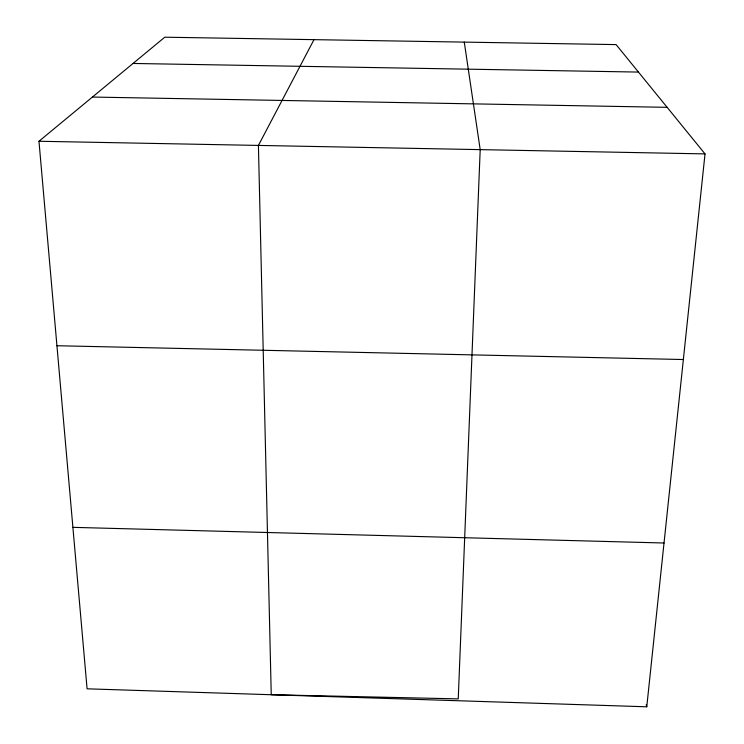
<?xml version="1.0" encoding="UTF-8"?>
<svg xmlns="http://www.w3.org/2000/svg" width="744" height="744" viewBox="0 0 744 744"><rect width="100%" height="100%" fill="white"/><g stroke="black" fill="none" stroke-linecap="round" stroke-linejoin="round"><path stroke-width="1.12" d="M646.769 706.8L705.024 153.896L616.097 44.603L164.787 37.2L38.976 141.258L87.085 688.814L646.769 706.8L646.229 704.549M313.996 39.646L258.419 145.424L271.244 694.729L458.239 698.886L480.196 149.628L464.275 42.11M133.037 63.454L638.454 72.075M92.423 97.055L667.136 107.331M38.976 141.258L705.024 153.896M56.944 345.728L683.355 359.529M72.903 527.347L664.029 543.008"/></g></svg>
